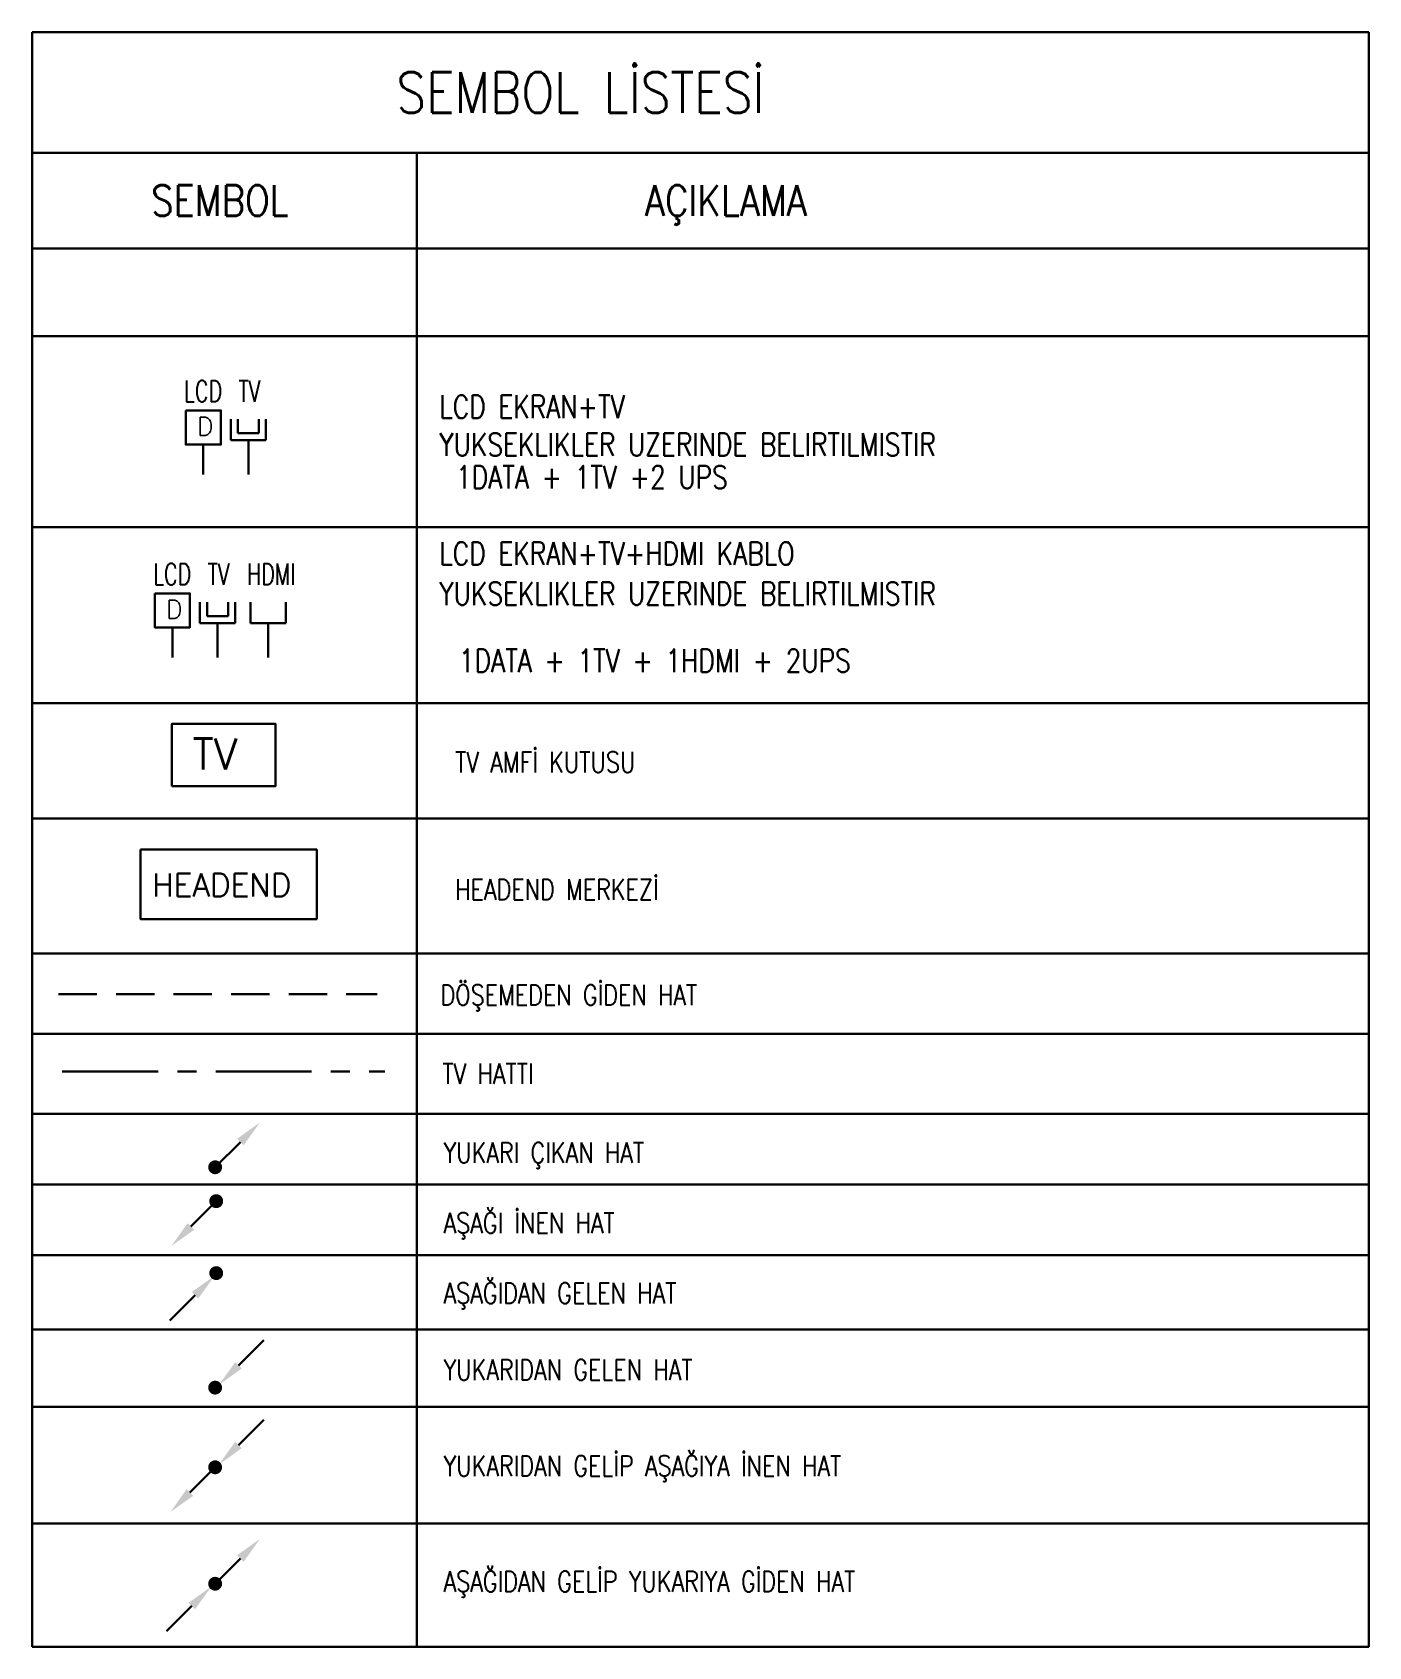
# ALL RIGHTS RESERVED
# Model space of a CAD drawing. Header units: metres. Extents: x -17582 to 152404, y -4219 to 29421.
# Drawn here: x -13156 to -10542, y 8529 to 11687 of the extents above; entities that cross this region are included whole.
import ezdxf
from ezdxf.enums import TextEntityAlignment as Align

# ---------------------------------------------------------------- set-up
doc = ezdxf.new("R2010")
doc.units = ezdxf.units.M
doc.header["$LTSCALE"] = 100
doc.header["$MEASUREMENT"] = 0
doc.linetypes.add('CENTER', pattern=[2, 1.25, -0.25, 0.25, -0.25])
doc.linetypes.add('HIDDEN', pattern=[0.375, 0.25, -0.125])
for name, color, linetype, lineweight in [('E-AŞAĞI İNEN HAT', 7, 'Continuous', 30), ('E-AŞAĞIDAN GELEN HAT', 7, 'Continuous', 30), ('E-AŞAĞIDAN GELİP YUKARIYA GİDEN HAT', 7, 'Continuous', 30), ('E-DATA LCD EKRAN', 7, 'Continuous', 30), ('E-DATA PRİZİ (RJ45)', 7, 'Continuous', 30), ('E-HEADEND MERKEZİ', 7, 'Continuous', 30), ('E-KABLO', 7, 'Continuous', 30), ('E-TV AMFİ KUTUSU', 7, 'Continuous', 30), ('E-YAZI', 7, 'Continuous', 30), ('E-YUKARI ÇIKAN HAT', 7, 'Continuous', 30), ('E-YUKARIDAN GELEN HAT', 7, 'Continuous', 30), ('E-YUKARIDAN GELİP AŞAĞIYA İNEN HAT', 7, 'Continuous', 30)]:
    doc.layers.add(name, color=color, linetype=linetype, lineweight=lineweight)
doc.styles.add('E-YAZI', font='txttw.shx')

# ---------------------------------------------------------------- blocks, each defined once
blk = doc.blocks.new('100_TV AMFİ KUTUSU')
at = {"layer": 'E-TV AMFİ KUTUSU', "color": 4}
blk.add_lwpolyline([(-2.529, 0), (2.529, 0), (2.529, 3.054), (-2.529, 3.054)], close=True, dxfattribs=at)
at = {"layer": 'E-TV AMFİ KUTUSU', "color": 3, "style": 'E-YAZI'}
blk.add_text('TV', height=1.5054, dxfattribs=at).set_placement((-1.518, 0.82))
blk = doc.blocks.new('100_YUKARI ÇIKAN HAT')
at = {"layer": 'E-YUKARI ÇIKAN HAT', "color": 3, "linetype": 'Continuous'}
blk.add_line((2.47, 2.47), (0, 0), dxfattribs=at)
at = {"layer": 'E-YUKARI ÇIKAN HAT', "color": 4, "linetype": 'Continuous', "const_width": 0.675}
blk.add_lwpolyline([(-0.34, 0, 1), (0.34, 0, 1)], format="xyb", close=True, dxfattribs=at)
at = {"layer": 'E-YUKARI ÇIKAN HAT', "color": 3, "linetype": 'Continuous'}
blk.add_solid([(2.15, 2.79), (2.79, 2.15), (4.38, 4.38)], dxfattribs=at)
blk = doc.blocks.new('100_AŞAĞI İNEN HAT')
at = {"layer": 'E-AŞAĞI İNEN HAT', "color": 3, "linetype": 'Continuous'}
blk.add_line((-2.47, -2.47), (0, 0), dxfattribs=at)
at = {"layer": 'E-AŞAĞI İNEN HAT', "color": 4, "linetype": 'Continuous', "const_width": 0.675}
blk.add_lwpolyline([(-0.34, 0, 1), (0.34, 0, 1)], format="xyb", close=True, dxfattribs=at)
at = {"layer": 'E-AŞAĞI İNEN HAT', "color": 3, "linetype": 'Continuous'}
blk.add_solid([(-2.15, -2.79), (-2.79, -2.15), (-4.38, -4.38)], dxfattribs=at)
blk = doc.blocks.new('100_AŞAĞIDAN GELEN HAT')
at = {"layer": 'E-AŞAĞIDAN GELEN HAT', "color": 3, "linetype": 'Continuous'}
blk.add_line((-2.07, -2.17), (-4.55, -4.64), dxfattribs=at)
at = {"layer": 'E-AŞAĞIDAN GELEN HAT', "color": 4, "linetype": 'Continuous', "const_width": 0.675}
blk.add_lwpolyline([(-0.34, 0, 1), (0.34, 0, 1)], format="xyb", close=True, dxfattribs=at)
at = {"layer": 'E-AŞAĞIDAN GELEN HAT', "color": 3, "linetype": 'Continuous'}
blk.add_solid([(-2.39, -1.85), (-1.76, -2.49), (-0.16, -0.26)], dxfattribs=at)
blk = doc.blocks.new('100_YUKARIDAN GELEN HAT')
at = {"layer": 'E-YUKARIDAN GELEN HAT', "color": 3, "linetype": 'Continuous'}
blk.add_line((2.28, 2.17), (4.75, 4.65), dxfattribs=at)
at = {"layer": 'E-YUKARIDAN GELEN HAT', "color": 4, "linetype": 'Continuous', "const_width": 0.675}
blk.add_lwpolyline([(-0.34, 0, 1), (0.34, 0, 1)], format="xyb", close=True, dxfattribs=at)
at = {"layer": 'E-YUKARIDAN GELEN HAT', "color": 3, "linetype": 'Continuous'}
blk.add_solid([(2.59, 1.86), (1.96, 2.49), (0.37, 0.27)], dxfattribs=at)
blk = doc.blocks.new('100_YUKARIDAN GELİP AŞAĞIYA İNEN HAT')
at = {"layer": 'E-YUKARIDAN GELİP AŞAĞIYA İNEN HAT', "color": 3, "linetype": 'Continuous'}
for p, q in [((2.28, 2.17), (4.75, 4.65)), ((-2.47, -2.47), (0, 0))]:
    blk.add_line(p, q, dxfattribs=at)
at = {"layer": 'E-YUKARIDAN GELİP AŞAĞIYA İNEN HAT', "color": 4, "linetype": 'Continuous', "const_width": 0.675}
blk.add_lwpolyline([(-0.34, 0, 1), (0.34, 0, 1)], format="xyb", close=True, dxfattribs=at)
at = {"layer": 'E-YUKARIDAN GELİP AŞAĞIYA İNEN HAT', "color": 3, "linetype": 'Continuous'}
for points in [[(2.59, 1.86), (1.96, 2.49), (0.37, 0.27)], [(-2.15, -2.79), (-2.79, -2.15), (-4.38, -4.38)]]:
    blk.add_solid(points, dxfattribs=at)
blk = doc.blocks.new('100_AŞAĞIDAN GELİP YUKARIYA GİDEN HAT')
at = {"layer": 'E-AŞAĞIDAN GELİP YUKARIYA GİDEN HAT', "color": 3, "linetype": 'Continuous'}
for p, q in [((2.47, 2.47), (0, 0)), ((-2.28, -2.17), (-4.75, -4.65))]:
    blk.add_line(p, q, dxfattribs=at)
at = {"layer": 'E-AŞAĞIDAN GELİP YUKARIYA GİDEN HAT', "color": 4, "linetype": 'Continuous', "const_width": 0.675}
blk.add_lwpolyline([(0.34, 0, 1), (-0.34, 0, 1)], format="xyb", close=True, dxfattribs=at)
at = {"layer": 'E-AŞAĞIDAN GELİP YUKARIYA GİDEN HAT', "color": 3, "linetype": 'Continuous'}
for points in [[(2.15, 2.79), (2.79, 2.15), (4.38, 4.38)], [(-2.59, -1.86), (-1.96, -2.49), (-0.37, -0.27)]]:
    blk.add_solid(points, dxfattribs=at)
blk = doc.blocks.new('10_HEADEND MERKEZİ')
at = {"layer": 'E-HEADEND MERKEZİ', "color": 4}
blk.add_lwpolyline([(-43.05, 33.98), (43.05, 33.98), (43.05, 0), (-43.05, 0)], close=True, dxfattribs=at)
at = {"layer": 'E-HEADEND MERKEZİ', "color": 3, "style": 'E-YAZI'}
blk.add_text('HEADEND', height=11.2, dxfattribs=at).set_placement((-37.42, 11.14))
blk = doc.blocks.new('E-LCD+TV')
at = {"layer": 'E-DATA PRİZİ (RJ45)', "color": 1}
for p, q in [((38.5, 77.5), (38.5, 48)), ((48.3, 77.5), (48.3, 57.8)), ((77.8, 77.5), (77.8, 57.8)), ((87.6, 77.5), (87.6, 48)), ((38.5, 48), (87.6, 48)), ((48.3, 57.8), (77.8, 57.8)), ((63, 48), (63, 0)), ((0, 0), (0, 42))]:
    blk.add_line(p, q, dxfattribs=at)
blk.add_lwpolyline([(-24.6, 89.6), (24.6, 89.6), (24.6, 42), (-24.6, 42)], close=True, dxfattribs=at)
at = {"layer": 'E-DATA PRİZİ (RJ45)', "color": 1, "style": 'E-YAZI'}
blk.add_text('D', height=25.6, dxfattribs=at).set_placement((-8.8, 54.6))
at = {"layer": 'E-YAZI', "color": 1, "style": 'E-YAZI', "width": 0.7}
for s, p in [('LCD', (-27, 101.6)), ('TV', (49, 101.6))]:
    blk.add_text(s, height=30, dxfattribs=at).set_placement(p)
blk = doc.blocks.new('E-LCD+TV+HDMI')
at = {"layer": 'E-DATA PRİZİ (RJ45)', "color": 1}
for p, q in [((-24.6, 77.5), (-24.6, 48)), ((-14.7, 77.5), (-14.7, 57.8)), ((14.7, 77.5), (14.7, 57.8)), ((24.6, 77.5), (24.6, 48)), ((46.1, 77.5), (46.1, 48)), ((95.2, 77.5), (95.2, 48)), ((-24.6, 48), (24.6, 48)), ((-14.7, 57.8), (14.7, 57.8)), ((0, 48), (0, 0)), ((46.1, 48), (95.2, 48)), ((70.6, 48), (70.6, 0)), ((-63, 0), (-63, 42))]:
    blk.add_line(p, q, dxfattribs=at)
blk.add_lwpolyline([(-87.6, 89.6), (-38.5, 89.6), (-38.5, 42), (-87.6, 42)], close=True, dxfattribs=at)
at = {"layer": 'E-DATA PRİZİ (RJ45)', "color": 1, "style": 'E-YAZI'}
blk.add_text('D', height=25.6, dxfattribs=at).set_placement((-71.8, 54.6))
at = {"layer": 'E-YAZI', "color": 1, "style": 'E-YAZI', "width": 0.7}
for s, p in [('LCD', (-90, 101.6)), ('TV', (-14, 101.6)), ('HDMI', (41.2, 101.6))]:
    blk.add_text(s, height=30, dxfattribs=at).set_placement(p)

msp = doc.modelspace()

# ---------------------------------------------------------------- linework, layer by layer
at = {"layer": 'E-KABLO', "color": 6, "linetype": 'HIDDEN', "ltscale": 3}
msp.add_line((-13104.2, 9805.6), (-12481, 9805.6), dxfattribs=at)
at = {"layer": 'E-KABLO', "color": 6, "linetype": 'CENTER', "ltscale": 1.5}
msp.add_line((-13096.9, 9654.2), (-12466.2, 9654.2), dxfattribs=at)
at = {"layer": 'E-YAZI', "color": 4}
for p, q in [((-13155.5, 8528.8), (-13155.5, 11686.9)), ((-13155.5, 11686.9), (-10542.4, 11686.9)), ((-10542.4, 11686.9), (-10542.4, 8528.8)), ((-13155.5, 11451.3), (-10542.4, 11451.3)), ((-13155.5, 11263.7), (-10542.4, 11263.7)), ((-10542.4, 8528.8), (-13155.5, 8528.8))]:
    msp.add_line(p, q, dxfattribs=at)
at = {"layer": 'E-YAZI', "color": 7}
for p, q in [((-12403.9, 8528.8), (-12403.9, 11451.3)), ((-13155.5, 11263.7), (-10542.4, 11263.7)), ((-13155.5, 11263.7), (-10542.4, 11263.7)), ((-13155.5, 11092.7), (-10542.4, 11092.7)), ((-13155.5, 10718.9), (-10542.4, 10718.9)), ((-13155.5, 10374.4), (-10542.4, 10374.4)), ((-13155.5, 10148.8), (-10542.4, 10148.8)), ((-13155.5, 9884.7), (-10542.4, 9884.7)), ((-10542.4, 9727.8), (-13155.5, 9727.8)), ((-10542.4, 9570.9), (-13155.5, 9570.9)), ((-10542.4, 9433), (-13155.5, 9433)), ((-10542.4, 9295), (-13155.5, 9295)), ((-10542.4, 9149.6), (-13155.5, 9149.6)), ((-10542.4, 8998), (-13155.5, 8998)), ((-10542.4, 8770.1), (-13155.5, 8770.1))]:
    msp.add_line(p, q, dxfattribs=at)

# ---------------------------------------------------------------- block references
at = {"layer": 'E-AŞAĞI İNEN HAT', "xscale": 20, "yscale": 20, "zscale": 20}
msp.add_blockref('100_AŞAĞI İNEN HAT', (-12795.9, 9400.4, 0), dxfattribs=at)
at = {"layer": 'E-AŞAĞIDAN GELEN HAT', "xscale": 20, "yscale": 20, "zscale": 20}
msp.add_blockref('100_AŞAĞIDAN GELEN HAT', (-12795.9, 9259.6, 0), dxfattribs=at)
at = {"layer": 'E-AŞAĞIDAN GELİP YUKARIYA GİDEN HAT', "xscale": 20, "yscale": 20, "zscale": 20}
msp.add_blockref('100_AŞAĞIDAN GELİP YUKARIYA GİDEN HAT', (-12798, 8652, 0), dxfattribs=at)
at = {"layer": 'E-DATA LCD EKRAN', "color": 1, "xscale": 1.4, "yscale": 1.4, "zscale": 1.4}
for name, p in [('E-LCD+TV', (-12821.2, 10821.7)), ('E-LCD+TV+HDMI', (-12793.3, 10463.8))]:
    msp.add_blockref(name, p, dxfattribs=at)
at = {"layer": 'E-HEADEND MERKEZİ', "color": 6, "xscale": 4, "yscale": 4, "zscale": 4}
msp.add_blockref('10_HEADEND MERKEZİ', (-12771.6, 9952.1, 0), dxfattribs=at)
at = {"layer": 'E-TV AMFİ KUTUSU', "xscale": 40, "yscale": 40, "zscale": 40}
msp.add_blockref('100_TV AMFİ KUTUSU', (-12781.3, 10212.1), dxfattribs=at)
at = {"layer": 'E-YUKARI ÇIKAN HAT', "xscale": 20, "yscale": 20, "zscale": 20}
msp.add_blockref('100_YUKARI ÇIKAN HAT', (-12798, 9466.7, 0), dxfattribs=at)
at = {"layer": 'E-YUKARIDAN GELEN HAT', "xscale": 20, "yscale": 20, "zscale": 20}
msp.add_blockref('100_YUKARIDAN GELEN HAT', (-12798, 9035.6, 0), dxfattribs=at)
at = {"layer": 'E-YUKARIDAN GELİP AŞAĞIYA İNEN HAT', "xscale": 20, "yscale": 20, "zscale": 20}
msp.add_blockref('100_YUKARIDAN GELİP AŞAĞIYA İNEN HAT', (-12798, 8879.8, 0), dxfattribs=at)

# ---------------------------------------------------------------- texts
at = {"layer": 'E-YAZI', "color": 4, "style": 'E-YAZI', "width": 0.85}
for s, height, p in [('SEMBOL LİSTESİ', 80, (-12083.9, 11569.1)), ('SEMBOL', 60, (-12788.6, 11357.7)), ('AÇIKLAMA', 60, (-11799.2, 11357.7))]:
    msp.add_text(s, height=height, dxfattribs=at).set_placement(p, align=Align.MIDDLE_CENTER)
at = {"layer": 'E-YAZI', "color": 3, "style": 'E-YAZI', "width": 0.8}
for s, height, p in [('LCD EKRAN+TV', 44.8, (-12359.4, 10932.1)), ('YUKSEKLIKLER UZERINDE BELIRTILMISTIR', 44.8, (-12359.4, 10858.1)), ('1DATA + 1TV +2 UPS', 44.8, (-12327, 10794.3)), ('LCD EKRAN+TV+HDMI KABLO', 44.8, (-12359.4, 10644.9)), ('YUKSEKLIKLER UZERINDE BELIRTILMISTIR', 44.8, (-12359.4, 10566.5)), ('1DATA + 1TV + 1HDMI + 2UPS', 44.8, (-12321.4, 10435.4)), ('TV AMFİ KUTUSU', 40, (-12328.8, 10239.1)), ('HEADEND MERKEZİ', 40, (-12328.8, 9990)), ('DÖŞEMEDEN GİDEN HAT', 40, (-12357.4, 9783.6)), ('TV HATTI', 40, (-12353.8, 9629.7)), ('YUKARI ÇIKAN HAT', 40, (-12351.4, 9475.3)), ('AŞAĞI İNEN HAT', 40, (-12351.4, 9337.6)), ('AŞAĞIDAN GELEN HAT', 40, (-12351.4, 9200.5)), ('YUKARIDAN GELEN HAT', 40, (-12351.4, 9050.4)), ('YUKARIDAN GELİP AŞAĞIYA İNEN HAT', 40, (-12351.4, 8862.5)), ('AŞAĞIDAN GELİP YUKARIYA GİDEN HAT', 40, (-12351.4, 8636.3))]:
    msp.add_text(s, height=height, dxfattribs=at).set_placement(p)

doc.saveas('drawing.dxf')
